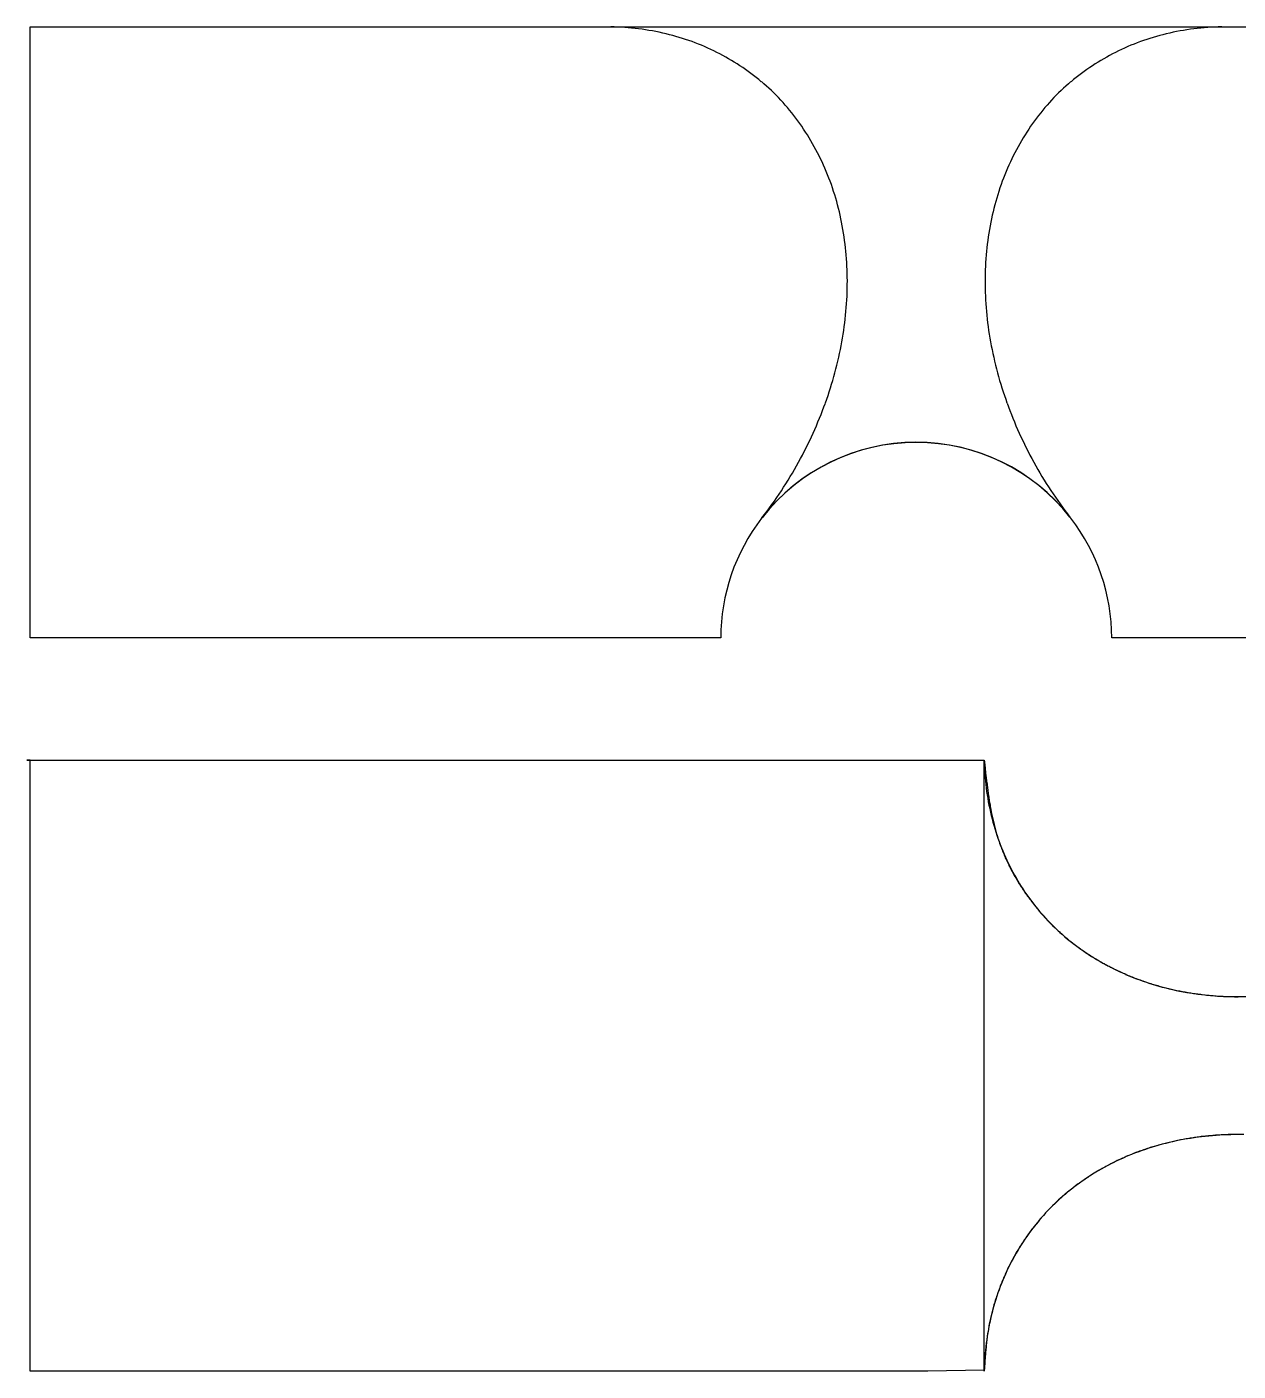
# Model space of a CAD drawing. Extents: x 0 to 1250, y 0 to 2500.
# Drawn here: x 1074.7 to 1173.8, y 1110.5 to 1220.5 of the extents above; entities that cross this region are included whole.
import ezdxf

# ---------------------------------------------------------------- set-up
doc = ezdxf.new("R2010")
doc.units = 0
doc.layers.add('CUT_18_MM', color=7, linetype='CONTINUOUS')
doc.layers.add('ENGRAVE_9MM', color=3, linetype='CONTINUOUS')

msp = doc.modelspace()

# ---------------------------------------------------------------- linework, layer by layer
at = {"layer": 'CUT_18_MM', "color": 7, "linetype": 'CONTINUOUS'}
for p, q in [((1074.97, 1170.46), (1074.97, 1220.46)), ((1074.97, 1220.46), (1122.49, 1220.46)), ((1122.49, 1220.46), (1122.49, 1220.46)), ((1122.49, 1220.46), (1122.49, 1220.46)), ((1122.49, 1220.46), (1172.48, 1220.46)), ((1172.49, 1220.46), (1172.48, 1220.46)), ((1172.48, 1220.46), (1172.48, 1220.46)), ((1172.48, 1220.46), (1220, 1220.46)), ((1172.48, 1220.46), (1172.48, 1220.46)), ((1134.9, 1180.34), (1134.83, 1180.25)), ((1160.14, 1180.25), (1160.07, 1180.35)), ((1131.49, 1170.46), (1074.97, 1170.46)), ((1220, 1170.46), (1163.49, 1170.46))]:
    msp.add_line(p, q, dxfattribs=at)
at = {"layer": 'CUT_18_MM'}
for p, q in [((1074.97, 1160.47), (1074.71, 1160.47)), ((1074.71, 1160.47), (1153.05, 1160.47)), ((1074.97, 1110.47), (1074.97, 1160.47)), ((1153.05, 1160.47), (1153.07, 1160.35)), ((1153.07, 1160.35), (1153.08, 1160.24)), ((1153.08, 1160.24), (1153.09, 1160.12)), ((1153.09, 1160.12), (1153.1, 1160)), ((1153.1, 1160), (1153.12, 1159.89)), ((1153.12, 1159.89), (1153.13, 1159.77)), ((1153.13, 1159.77), (1153.14, 1159.66)), ((1153.14, 1159.66), (1153.15, 1159.54)), ((1153.15, 1159.54), (1153.17, 1159.43)), ((1153.17, 1159.43), (1153.19, 1159.19)), ((1153.19, 1159.19), (1153.21, 1159.08)), ((1153.21, 1159.08), (1153.22, 1158.96)), ((1153.22, 1158.96), (1153.23, 1158.85)), ((1153.23, 1158.85), (1153.25, 1158.73)), ((1153.25, 1158.73), (1153.26, 1158.62)), ((1153.26, 1158.62), (1153.28, 1158.5)), ((1153.28, 1158.5), (1153.29, 1158.39)), ((1153.29, 1158.39), (1153.31, 1158.27)), ((1153.31, 1158.27), (1153.32, 1158.16)), ((1153.32, 1158.16), (1153.34, 1158.04)), ((1153.34, 1158.04), (1153.35, 1157.93)), ((1153.35, 1157.93), (1153.37, 1157.81)), ((1153.37, 1157.81), (1153.38, 1157.7)), ((1153.38, 1157.7), (1153.4, 1157.58)), ((1153.4, 1157.58), (1153.42, 1157.47)), ((1153.42, 1157.47), (1153.44, 1157.35)), ((1153.44, 1157.35), (1153.45, 1157.24)), ((1153.45, 1157.24), (1153.47, 1157.12)), ((1153.47, 1157.12), (1153.49, 1157.01)), ((1153.49, 1157.01), (1153.51, 1156.9)), ((1153.51, 1156.9), (1153.53, 1156.78)), ((1153.53, 1156.78), (1153.55, 1156.67)), ((1153.55, 1156.67), (1153.57, 1156.56)), ((1153.57, 1156.56), (1153.59, 1156.44)), ((1153.59, 1156.44), (1153.63, 1156.22)), ((1153.63, 1156.22), (1153.66, 1156.1)), ((1153.66, 1156.1), (1153.68, 1155.99)), ((1153.68, 1155.99), (1153.7, 1155.88)), ((1153.7, 1155.88), (1153.73, 1155.76)), ((1153.73, 1155.76), (1153.78, 1155.54)), ((1153.78, 1155.54), (1153.8, 1155.43)), ((1153.8, 1155.43), (1153.83, 1155.32)), ((1153.83, 1155.32), (1153.86, 1155.2)), ((1153.86, 1155.2), (1153.88, 1155.09)), ((1153.88, 1155.09), (1153.94, 1154.87)), ((1153.94, 1154.87), (1154, 1154.65)), ((1154, 1154.65), (1154.07, 1154.43)), ((1154.07, 1154.43), (1154.1, 1154.32)), ((1154.1, 1154.32), (1154.13, 1154.21)), ((1154.13, 1154.21), (1154.17, 1154.1)), ((1154.17, 1154.1), (1154.2, 1153.99)), ((1154.2, 1153.99), (1154.24, 1153.88)), ((1154.24, 1153.88), (1154.28, 1153.77)), ((1154.28, 1153.77), (1154.31, 1153.66)), ((1154.31, 1153.66), (1154.39, 1153.44)), ((1154.39, 1153.44), (1154.43, 1153.34)), ((1154.43, 1153.34), (1154.47, 1153.23)), ((1154.47, 1153.23), (1154.51, 1153.12)), ((1154.51, 1153.12), (1154.56, 1153.01)), ((1154.56, 1153.01), (1154.6, 1152.91)), ((1154.6, 1152.91), (1154.65, 1152.8)), ((1154.65, 1152.8), (1154.69, 1152.69)), ((1154.69, 1152.69), (1154.74, 1152.59)), ((1154.74, 1152.59), (1154.78, 1152.48)), ((1154.78, 1152.48), (1154.83, 1152.38)), ((1154.83, 1152.38), (1154.88, 1152.27)), ((1154.88, 1152.27), (1154.93, 1152.17)), ((1154.93, 1152.17), (1154.98, 1152.06)), ((1154.98, 1152.06), (1155.03, 1151.96)), ((1155.03, 1151.96), (1155.08, 1151.85)), ((1155.08, 1151.85), (1155.13, 1151.75)), ((1155.13, 1151.75), (1155.18, 1151.64)), ((1155.18, 1151.64), (1155.24, 1151.54)), ((1155.24, 1151.54), (1155.29, 1151.44)), ((1155.29, 1151.44), (1155.34, 1151.34)), ((1155.34, 1151.34), (1155.4, 1151.23)), ((1155.4, 1151.23), (1155.51, 1151.03)), ((1155.51, 1151.03), (1155.63, 1150.83)), ((1155.63, 1150.83), (1155.75, 1150.63)), ((1155.75, 1150.63), (1155.81, 1150.53)), ((1155.81, 1150.53), (1155.87, 1150.43)), ((1155.87, 1150.43), (1155.99, 1150.23)), ((1155.99, 1150.23), (1156.05, 1150.13)), ((1156.05, 1150.13), (1156.12, 1150.04)), ((1156.12, 1150.04), (1156.18, 1149.94)), ((1156.18, 1149.94), (1156.25, 1149.84)), ((1156.25, 1149.84), (1156.31, 1149.75)), ((1156.31, 1149.75), (1156.44, 1149.55)), ((1156.44, 1149.55), (1156.51, 1149.46)), ((1156.51, 1149.46), (1156.58, 1149.36)), ((1156.58, 1149.36), (1156.65, 1149.27)), ((1156.65, 1149.27), (1156.72, 1149.18)), ((1156.72, 1149.18), (1156.79, 1149.08)), ((1156.79, 1149.08), (1156.86, 1148.99)), ((1156.86, 1148.99), (1156.93, 1148.9)), ((1156.93, 1148.9), (1157, 1148.8)), ((1157, 1148.8), (1157.14, 1148.62)), ((1157.14, 1148.62), (1157.29, 1148.44)), ((1157.29, 1148.44), (1157.43, 1148.26)), ((1157.43, 1148.26), (1157.58, 1148.08)), ((1157.58, 1148.08), (1157.66, 1148)), ((1157.66, 1148), (1157.74, 1147.91)), ((1157.74, 1147.91), (1157.81, 1147.82)), ((1157.81, 1147.82), (1157.89, 1147.74)), ((1157.89, 1147.74), (1157.97, 1147.65)), ((1157.97, 1147.65), (1158.05, 1147.56)), ((1158.05, 1147.56), (1158.13, 1147.48)), ((1158.13, 1147.48), (1158.21, 1147.39)), ((1158.21, 1147.39), (1158.29, 1147.31)), ((1158.29, 1147.31), (1158.37, 1147.23)), ((1158.37, 1147.23), (1158.45, 1147.14)), ((1158.45, 1147.14), (1158.53, 1147.06)), ((1158.53, 1147.06), (1158.69, 1146.9)), ((1158.69, 1146.9), (1158.86, 1146.74)), ((1158.86, 1146.74), (1159.11, 1146.5)), ((1159.11, 1146.5), (1159.2, 1146.42)), ((1159.2, 1146.42), (1159.28, 1146.34)), ((1159.28, 1146.34), (1159.37, 1146.27)), ((1159.37, 1146.27), (1159.54, 1146.11)), ((1159.54, 1146.11), (1159.63, 1146.04)), ((1159.63, 1146.04), (1159.72, 1145.96)), ((1159.72, 1145.96), (1159.8, 1145.89)), ((1159.8, 1145.89), (1159.89, 1145.82)), ((1159.89, 1145.82), (1159.98, 1145.74)), ((1159.98, 1145.74), (1160.07, 1145.67)), ((1160.07, 1145.67), (1160.16, 1145.6)), ((1160.16, 1145.6), (1160.25, 1145.53)), ((1160.25, 1145.53), (1160.34, 1145.45)), ((1160.34, 1145.45), (1160.43, 1145.38)), ((1160.43, 1145.38), (1160.53, 1145.31)), ((1160.53, 1145.31), (1160.62, 1145.24)), ((1160.62, 1145.24), (1160.71, 1145.18)), ((1160.71, 1145.18), (1160.81, 1145.11)), ((1160.81, 1145.11), (1160.9, 1145.04)), ((1160.9, 1145.04), (1160.99, 1144.97)), ((1160.99, 1144.97), (1161.09, 1144.91)), ((1161.09, 1144.91), (1161.28, 1144.77)), ((1161.28, 1144.77), (1161.47, 1144.65)), ((1161.47, 1144.65), (1161.57, 1144.58)), ((1161.57, 1144.58), (1161.76, 1144.46)), ((1161.76, 1144.46), (1161.86, 1144.39)), ((1161.86, 1144.39), (1161.96, 1144.33)), ((1161.96, 1144.33), (1162.06, 1144.27)), ((1162.06, 1144.27), (1162.15, 1144.21)), ((1162.15, 1144.21), (1162.25, 1144.15)), ((1162.25, 1144.15), (1162.35, 1144.09)), ((1162.35, 1144.09), (1162.45, 1144.03)), ((1162.45, 1144.03), (1162.55, 1143.98)), ((1162.55, 1143.98), (1162.65, 1143.92)), ((1162.65, 1143.92), (1162.75, 1143.86)), ((1162.75, 1143.86), (1162.86, 1143.81)), ((1162.86, 1143.81), (1162.96, 1143.75)), ((1162.96, 1143.75), (1163.06, 1143.7)), ((1163.06, 1143.7), (1163.16, 1143.64)), ((1163.16, 1143.64), (1163.27, 1143.59)), ((1163.27, 1143.59), (1163.37, 1143.53)), ((1163.37, 1143.53), (1163.47, 1143.48)), ((1163.47, 1143.48), (1163.89, 1143.28)), ((1163.89, 1143.28), (1164.1, 1143.18)), ((1164.1, 1143.18), (1164.2, 1143.13)), ((1164.2, 1143.13), (1164.31, 1143.08)), ((1164.31, 1143.08), (1164.41, 1143.03)), ((1164.41, 1143.03), (1164.52, 1142.99)), ((1164.52, 1142.99), (1164.63, 1142.94)), ((1164.63, 1142.94), (1164.73, 1142.89)), ((1164.73, 1142.89), (1164.84, 1142.85)), ((1164.84, 1142.85), (1164.95, 1142.8)), ((1164.95, 1142.8), (1165.06, 1142.76)), ((1165.06, 1142.76), (1165.16, 1142.72)), ((1165.16, 1142.72), (1165.27, 1142.67)), ((1165.27, 1142.67), (1165.38, 1142.63)), ((1165.38, 1142.63), (1165.49, 1142.59)), ((1165.49, 1142.59), (1165.6, 1142.55)), ((1165.6, 1142.55), (1165.71, 1142.51)), ((1165.71, 1142.51), (1165.81, 1142.47)), ((1165.81, 1142.47), (1165.92, 1142.43)), ((1165.92, 1142.43), (1166.03, 1142.39)), ((1166.03, 1142.39), (1166.14, 1142.35)), ((1166.14, 1142.35), (1166.25, 1142.32)), ((1166.25, 1142.32), (1166.47, 1142.24)), ((1166.47, 1142.24), (1166.58, 1142.21)), ((1166.58, 1142.21), (1166.69, 1142.17)), ((1166.69, 1142.17), (1166.81, 1142.14)), ((1166.81, 1142.14), (1166.92, 1142.1)), ((1166.92, 1142.1), (1167.03, 1142.07)), ((1167.03, 1142.07), (1167.25, 1142.01)), ((1167.25, 1142.01), (1167.36, 1141.97)), ((1167.36, 1141.97), (1167.81, 1141.85)), ((1167.81, 1141.85), (1167.92, 1141.83)), ((1167.92, 1141.83), (1168.03, 1141.8)), ((1168.03, 1141.8), (1168.15, 1141.77)), ((1168.15, 1141.77), (1168.26, 1141.74)), ((1168.26, 1141.74), (1168.37, 1141.72)), ((1168.37, 1141.72), (1168.49, 1141.69)), ((1168.49, 1141.69), (1168.6, 1141.67)), ((1168.6, 1141.67), (1168.71, 1141.64)), ((1168.71, 1141.64), (1168.82, 1141.62)), ((1168.82, 1141.62), (1168.94, 1141.59)), ((1168.94, 1141.59), (1169.05, 1141.57)), ((1169.05, 1141.57), (1169.28, 1141.53)), ((1169.28, 1141.53), (1169.51, 1141.49)), ((1169.51, 1141.49), (1169.74, 1141.45)), ((1169.74, 1141.45), (1169.85, 1141.43)), ((1169.85, 1141.43), (1169.96, 1141.41)), ((1169.96, 1141.41), (1170.08, 1141.39)), ((1170.08, 1141.39), (1170.19, 1141.37)), ((1170.19, 1141.37), (1170.31, 1141.36)), ((1170.31, 1141.36), (1170.42, 1141.34)), ((1170.42, 1141.34), (1170.54, 1141.33)), ((1170.54, 1141.33), (1170.65, 1141.31)), ((1170.65, 1141.31), (1170.77, 1141.3)), ((1170.77, 1141.3), (1170.88, 1141.28)), ((1170.88, 1141.28), (1171.11, 1141.26)), ((1171.11, 1141.26), (1171.23, 1141.24)), ((1171.23, 1141.24), (1171.34, 1141.23)), ((1171.34, 1141.23), (1171.46, 1141.22)), ((1171.46, 1141.22), (1171.57, 1141.21)), ((1171.57, 1141.21), (1171.69, 1141.2)), ((1171.69, 1141.2), (1171.8, 1141.19)), ((1171.8, 1141.19), (1171.92, 1141.18)), ((1171.92, 1141.18), (1172.03, 1141.17)), ((1172.03, 1141.17), (1172.15, 1141.16)), ((1172.15, 1141.16), (1172.27, 1141.16)), ((1172.27, 1141.16), (1172.38, 1141.15)), ((1172.38, 1141.15), (1172.5, 1141.14)), ((1172.5, 1141.14), (1172.61, 1141.14)), ((1172.61, 1141.14), (1172.73, 1141.13)), ((1172.73, 1141.13), (1172.84, 1141.13)), ((1172.84, 1141.13), (1172.96, 1141.12)), ((1172.96, 1141.12), (1173.08, 1141.12)), ((1173.08, 1141.12), (1173.19, 1141.11)), ((1173.19, 1141.11), (1174.58, 1141.11)), ((1171.4, 1129.71), (1171.29, 1129.7)), ((1171.52, 1129.72), (1171.4, 1129.71)), ((1171.63, 1129.73), (1171.52, 1129.72)), ((1171.75, 1129.74), (1171.63, 1129.73)), ((1171.86, 1129.75), (1171.75, 1129.74)), ((1171.98, 1129.76), (1171.86, 1129.75)), ((1172.09, 1129.77), (1171.98, 1129.76)), ((1172.21, 1129.78), (1172.09, 1129.77)), ((1172.32, 1129.78), (1172.21, 1129.78)), ((1172.44, 1129.79), (1172.32, 1129.78)), ((1172.55, 1129.8), (1172.44, 1129.79)), ((1172.67, 1129.8), (1172.55, 1129.8)), ((1172.79, 1129.81), (1172.67, 1129.8)), ((1172.9, 1129.81), (1172.79, 1129.81)), ((1173.02, 1129.82), (1172.9, 1129.81)), ((1173.37, 1129.82), (1173.02, 1129.82)), ((1173.48, 1129.83), (1173.37, 1129.82)), ((1174.29, 1129.83), (1173.48, 1129.83)), ((1166.42, 1128.68), (1166.2, 1128.6)), ((1166.53, 1128.71), (1166.42, 1128.68)), ((1166.64, 1128.75), (1166.53, 1128.71)), ((1166.75, 1128.78), (1166.64, 1128.75)), ((1166.86, 1128.82), (1166.75, 1128.78)), ((1167.19, 1128.91), (1166.86, 1128.82)), ((1167.31, 1128.95), (1167.19, 1128.91)), ((1167.42, 1128.98), (1167.31, 1128.95)), ((1167.75, 1129.07), (1167.42, 1128.98)), ((1167.87, 1129.1), (1167.75, 1129.07)), ((1167.98, 1129.12), (1167.87, 1129.1)), ((1168.09, 1129.15), (1167.98, 1129.12)), ((1168.2, 1129.18), (1168.09, 1129.15)), ((1168.32, 1129.21), (1168.2, 1129.18)), ((1168.43, 1129.23), (1168.32, 1129.21)), ((1168.54, 1129.26), (1168.43, 1129.23)), ((1168.66, 1129.28), (1168.54, 1129.26)), ((1168.77, 1129.31), (1168.66, 1129.28)), ((1168.88, 1129.33), (1168.77, 1129.31)), ((1169, 1129.35), (1168.88, 1129.33)), ((1169.11, 1129.38), (1169, 1129.35)), ((1169.34, 1129.42), (1169.11, 1129.38)), ((1169.45, 1129.44), (1169.34, 1129.42)), ((1169.57, 1129.46), (1169.45, 1129.44)), ((1169.68, 1129.48), (1169.57, 1129.46)), ((1169.79, 1129.5), (1169.68, 1129.48)), ((1169.91, 1129.52), (1169.79, 1129.5)), ((1170.02, 1129.54), (1169.91, 1129.52)), ((1170.14, 1129.55), (1170.02, 1129.54)), ((1170.25, 1129.57), (1170.14, 1129.55)), ((1170.37, 1129.59), (1170.25, 1129.57)), ((1170.48, 1129.6), (1170.37, 1129.59)), ((1170.6, 1129.62), (1170.48, 1129.6)), ((1170.71, 1129.63), (1170.6, 1129.62)), ((1170.82, 1129.65), (1170.71, 1129.63)), ((1170.94, 1129.66), (1170.82, 1129.65)), ((1171.05, 1129.67), (1170.94, 1129.66)), ((1171.17, 1129.69), (1171.05, 1129.67)), ((1171.29, 1129.7), (1171.17, 1129.69)), ((1163.63, 1127.54), (1163.53, 1127.49)), ((1163.74, 1127.59), (1163.63, 1127.54)), ((1163.84, 1127.64), (1163.74, 1127.59)), ((1163.94, 1127.69), (1163.84, 1127.64)), ((1164.15, 1127.79), (1163.94, 1127.69)), ((1164.26, 1127.84), (1164.15, 1127.79)), ((1164.37, 1127.88), (1164.26, 1127.84)), ((1164.47, 1127.93), (1164.37, 1127.88)), ((1164.58, 1127.98), (1164.47, 1127.93)), ((1164.68, 1128.02), (1164.58, 1127.98)), ((1164.79, 1128.07), (1164.68, 1128.02)), ((1164.9, 1128.11), (1164.79, 1128.07)), ((1165.01, 1128.16), (1164.9, 1128.11)), ((1165.11, 1128.2), (1165.01, 1128.16)), ((1165.22, 1128.24), (1165.11, 1128.2)), ((1165.33, 1128.29), (1165.22, 1128.24)), ((1165.54, 1128.37), (1165.33, 1128.29)), ((1165.65, 1128.41), (1165.54, 1128.37)), ((1165.76, 1128.45), (1165.65, 1128.41)), ((1165.87, 1128.49), (1165.76, 1128.45)), ((1165.98, 1128.53), (1165.87, 1128.49)), ((1166.09, 1128.57), (1165.98, 1128.53)), ((1166.2, 1128.6), (1166.09, 1128.57)), ((1161.72, 1126.45), (1161.62, 1126.39)), ((1161.81, 1126.51), (1161.72, 1126.45)), ((1161.91, 1126.58), (1161.81, 1126.51)), ((1162.31, 1126.82), (1161.91, 1126.58)), ((1162.41, 1126.88), (1162.31, 1126.82)), ((1162.51, 1126.93), (1162.41, 1126.88)), ((1162.61, 1126.99), (1162.51, 1126.93)), ((1162.71, 1127.05), (1162.61, 1126.99)), ((1162.81, 1127.11), (1162.71, 1127.05)), ((1162.91, 1127.16), (1162.81, 1127.11)), ((1163.01, 1127.22), (1162.91, 1127.16)), ((1163.12, 1127.27), (1163.01, 1127.22)), ((1163.22, 1127.33), (1163.12, 1127.27)), ((1163.32, 1127.38), (1163.22, 1127.33)), ((1163.42, 1127.43), (1163.32, 1127.38)), ((1163.53, 1127.49), (1163.42, 1127.43)), ((1160.2, 1125.37), (1160.11, 1125.3)), ((1160.3, 1125.44), (1160.2, 1125.37)), ((1160.39, 1125.51), (1160.3, 1125.44)), ((1160.48, 1125.58), (1160.39, 1125.51)), ((1160.57, 1125.65), (1160.48, 1125.58)), ((1160.67, 1125.72), (1160.57, 1125.65)), ((1160.95, 1125.93), (1160.67, 1125.72)), ((1161.04, 1126), (1160.95, 1125.93)), ((1161.14, 1126.06), (1161.04, 1126)), ((1161.23, 1126.13), (1161.14, 1126.06)), ((1161.33, 1126.19), (1161.23, 1126.13)), ((1161.42, 1126.26), (1161.33, 1126.19)), ((1161.52, 1126.32), (1161.42, 1126.26)), ((1161.62, 1126.39), (1161.52, 1126.32)), ((1158.97, 1124.31), (1158.81, 1124.15)), ((1159.14, 1124.47), (1158.97, 1124.31)), ((1159.23, 1124.55), (1159.14, 1124.47)), ((1159.32, 1124.62), (1159.23, 1124.55)), ((1159.49, 1124.78), (1159.32, 1124.62)), ((1159.58, 1124.85), (1159.49, 1124.78)), ((1159.67, 1124.93), (1159.58, 1124.85)), ((1159.76, 1125), (1159.67, 1124.93)), ((1159.84, 1125.08), (1159.76, 1125)), ((1159.93, 1125.15), (1159.84, 1125.08)), ((1160.02, 1125.23), (1159.93, 1125.15)), ((1160.11, 1125.3), (1160.02, 1125.23)), ((1157.84, 1123.15), (1157.77, 1123.06)), ((1157.92, 1123.23), (1157.84, 1123.15)), ((1158.08, 1123.41), (1157.92, 1123.23)), ((1158.16, 1123.49), (1158.08, 1123.41)), ((1158.24, 1123.57), (1158.16, 1123.49)), ((1158.32, 1123.66), (1158.24, 1123.57)), ((1158.4, 1123.74), (1158.32, 1123.66)), ((1158.48, 1123.82), (1158.4, 1123.74)), ((1158.56, 1123.91), (1158.48, 1123.82)), ((1158.64, 1123.99), (1158.56, 1123.91)), ((1158.81, 1124.15), (1158.64, 1123.99)), ((1156.96, 1122.08), (1156.89, 1121.99)), ((1157.03, 1122.17), (1156.96, 1122.08)), ((1157.1, 1122.26), (1157.03, 1122.17)), ((1157.25, 1122.44), (1157.1, 1122.26)), ((1157.32, 1122.53), (1157.25, 1122.44)), ((1157.54, 1122.8), (1157.32, 1122.53)), ((1157.61, 1122.89), (1157.54, 1122.8)), ((1157.69, 1122.98), (1157.61, 1122.89)), ((1157.77, 1123.06), (1157.69, 1122.98)), ((1156.16, 1120.94), (1156.1, 1120.85)), ((1156.23, 1121.04), (1156.16, 1120.94)), ((1156.29, 1121.14), (1156.23, 1121.04)), ((1156.35, 1121.23), (1156.29, 1121.14)), ((1156.42, 1121.33), (1156.35, 1121.23)), ((1156.48, 1121.42), (1156.42, 1121.33)), ((1156.55, 1121.52), (1156.48, 1121.42)), ((1156.62, 1121.61), (1156.55, 1121.52)), ((1156.68, 1121.71), (1156.62, 1121.61)), ((1156.75, 1121.8), (1156.68, 1121.71)), ((1156.82, 1121.89), (1156.75, 1121.8)), ((1156.89, 1121.99), (1156.82, 1121.89)), ((1155.51, 1119.85), (1155.45, 1119.75)), ((1155.56, 1119.95), (1155.51, 1119.85)), ((1155.62, 1120.06), (1155.56, 1119.95)), ((1155.68, 1120.16), (1155.62, 1120.06)), ((1155.8, 1120.36), (1155.68, 1120.16)), ((1155.85, 1120.45), (1155.8, 1120.36)), ((1155.98, 1120.65), (1155.85, 1120.45)), ((1156.04, 1120.75), (1155.98, 1120.65)), ((1156.1, 1120.85), (1156.04, 1120.75)), ((1154.92, 1118.72), (1154.87, 1118.62)), ((1154.97, 1118.83), (1154.92, 1118.72)), ((1155.02, 1118.93), (1154.97, 1118.83)), ((1155.07, 1119.03), (1155.02, 1118.93)), ((1155.13, 1119.14), (1155.07, 1119.03)), ((1155.18, 1119.24), (1155.13, 1119.14)), ((1155.23, 1119.34), (1155.18, 1119.24)), ((1155.29, 1119.45), (1155.23, 1119.34)), ((1155.34, 1119.55), (1155.29, 1119.45)), ((1155.39, 1119.65), (1155.34, 1119.55)), ((1155.45, 1119.75), (1155.39, 1119.65)), ((1154.46, 1117.66), (1154.37, 1117.44)), ((1154.5, 1117.77), (1154.46, 1117.66)), ((1154.55, 1117.87), (1154.5, 1117.77)), ((1154.59, 1117.98), (1154.55, 1117.87)), ((1154.64, 1118.09), (1154.59, 1117.98)), ((1154.68, 1118.19), (1154.64, 1118.09)), ((1154.73, 1118.3), (1154.68, 1118.19)), ((1154.78, 1118.4), (1154.73, 1118.3)), ((1154.82, 1118.51), (1154.78, 1118.4)), ((1154.87, 1118.62), (1154.82, 1118.51)), ((1154.06, 1116.57), (1154.02, 1116.46)), ((1154.1, 1116.68), (1154.06, 1116.57)), ((1154.17, 1116.9), (1154.1, 1116.68)), ((1154.21, 1117.01), (1154.17, 1116.9)), ((1154.29, 1117.23), (1154.21, 1117.01)), ((1154.33, 1117.33), (1154.29, 1117.23)), ((1154.37, 1117.44), (1154.33, 1117.33)), ((1153.73, 1115.46), (1153.7, 1115.35)), ((1153.76, 1115.57), (1153.73, 1115.46)), ((1153.79, 1115.68), (1153.76, 1115.57)), ((1153.82, 1115.79), (1153.79, 1115.68)), ((1153.85, 1115.9), (1153.82, 1115.79)), ((1153.88, 1116.02), (1153.85, 1115.9)), ((1153.92, 1116.13), (1153.88, 1116.02)), ((1153.95, 1116.24), (1153.92, 1116.13)), ((1154.02, 1116.46), (1153.95, 1116.24)), ((1153.47, 1114.33), (1153.45, 1114.22)), ((1153.49, 1114.44), (1153.47, 1114.33)), ((1153.52, 1114.56), (1153.49, 1114.44)), ((1153.56, 1114.78), (1153.52, 1114.56)), ((1153.59, 1114.9), (1153.56, 1114.78)), ((1153.62, 1115.01), (1153.59, 1114.9)), ((1153.64, 1115.12), (1153.62, 1115.01)), ((1153.67, 1115.23), (1153.64, 1115.12)), ((1153.7, 1115.35), (1153.67, 1115.23)), ((1153.3, 1113.31), (1153.29, 1113.19)), ((1153.33, 1113.53), (1153.3, 1113.31)), ((1153.35, 1113.65), (1153.33, 1113.53)), ((1153.37, 1113.76), (1153.35, 1113.65)), ((1153.39, 1113.88), (1153.37, 1113.76)), ((1153.41, 1113.99), (1153.39, 1113.88)), ((1153.43, 1114.1), (1153.41, 1113.99)), ((1153.45, 1114.22), (1153.43, 1114.1)), ((1153.18, 1112.16), (1153.17, 1112.04)), ((1153.19, 1112.27), (1153.18, 1112.16)), ((1153.2, 1112.39), (1153.19, 1112.27)), ((1153.22, 1112.62), (1153.2, 1112.39)), ((1153.23, 1112.73), (1153.22, 1112.62)), ((1153.25, 1112.85), (1153.23, 1112.73)), ((1153.26, 1112.96), (1153.25, 1112.85)), ((1153.27, 1113.08), (1153.26, 1112.96)), ((1153.29, 1113.19), (1153.27, 1113.08)), ((1153.09, 1111.01), (1153.08, 1110.89)), ((1153.1, 1111.12), (1153.09, 1111.01)), ((1153.11, 1111.35), (1153.1, 1111.24)), ((1153.1, 1111.24), (1153.1, 1111.12)), ((1153.12, 1111.47), (1153.11, 1111.35)), ((1153.13, 1111.58), (1153.12, 1111.47)), ((1153.14, 1111.7), (1153.13, 1111.58)), ((1153.15, 1111.81), (1153.14, 1111.7)), ((1153.16, 1111.93), (1153.15, 1111.81)), ((1153.17, 1112.04), (1153.16, 1111.93)), ((1148.45, 1110.47), (1074.97, 1110.47)), ((1153.06, 1110.55), (1148.45, 1110.47)), ((1153.07, 1110.66), (1153.06, 1110.55)), ((1153.08, 1110.89), (1153.07, 1110.78)), ((1153.07, 1110.78), (1153.07, 1110.66))]:
    msp.add_line(p, q, dxfattribs=at)
at = {"layer": 'CUT_18_MM', "color": 7, "linetype": 'CONTINUOUS'}
for start, end in [(38.1532, 141.8681), (142.2789, 180), (142.2789, 180), (360, 37.7211), (360, 37.7211)]:
    msp.add_arc((1147.49, 1170.46), 16, start, end, dxfattribs=at)
at = {"layer": 'ENGRAVE_9MM', "linetype": 'CONTINUOUS'}
for p, q in [((1122.49, 1220.46), (1172.48, 1220.46)), ((1153.05, 1110.46), (1153.05, 1160.46))]:
    msp.add_line(p, q, dxfattribs=at)
for centre, radius, start, end in [((1122.12, 1199.3), 21.17, 76.6241, 89.0072), ((1172.82, 1199.56), 20.91, 90.9138, 103.455), ((1122.54, 1201.11), 19.31, 63.4274, 76.5914), ((1172.43, 1201.11), 19.31, 103.4086, 116.5726), ((1122.91, 1201.9), 18.43, 49.7911, 63.3699), ((1172.06, 1201.9), 18.43, 116.6301, 130.2089), ((1122.78, 1201.78), 18.62, 36.235, 49.7259), ((1172.19, 1201.78), 18.62, 130.2741, 143.765), ((1121.78, 1201.07), 19.84, 23.2539, 36.1847), ((1173.19, 1201.07), 19.84, 143.8153, 156.7461), ((1119.81, 1200.23), 21.99, 11.1565, 23.2308), ((1175.17, 1200.23), 21.99, 156.7692, 168.8435), ((1117.03, 1199.68), 24.82, 0.0211, 11.1584), ((1177.94, 1199.68), 24.82, 168.8416, 179.9789), ((1113.88, 1199.67), 27.97, 349.7541, 0.0391), ((1181.09, 1199.67), 27.97, 179.9609, 190.2459), ((1110.93, 1200.19), 30.96, 340.169, 349.7797), ((1184.04, 1200.19), 30.96, 190.2203, 199.831), ((1108.71, 1200.97), 33.31, 331.0446, 340.1972), ((1186.26, 1200.97), 33.31, 199.8028, 208.9554), ((1147.49, 1170.47), 16, 38.1252, 142.0805), ((1107.57, 1201.58), 34.61, 322.0556, 331.0735), ((1187.43, 1201.6), 34.65, 208.9315, 217.8438), ((1173.96, 1160.8), 20.91, 180.9138, 193.455), ((1172.41, 1160.41), 19.31, 193.4086, 206.5726), ((1171.62, 1160.04), 18.43, 206.6301, 220.2089), ((1171.74, 1160.17), 18.62, 220.2741, 233.765), ((1172.45, 1161.17), 19.84, 233.8153, 246.7461), ((1173.29, 1163.14), 21.99, 246.7692, 258.8435), ((1173.84, 1165.92), 24.82, 258.8416, 269.9789), ((1173.84, 1105), 24.82, 90.0211, 101.1584), ((1173.29, 1107.78), 21.99, 101.1565, 113.2308), ((1172.45, 1109.76), 19.84, 113.2539, 126.1847), ((1171.74, 1110.76), 18.62, 126.235, 139.7259), ((1171.62, 1110.89), 18.43, 139.7911, 153.3699), ((1172.41, 1110.52), 19.31, 153.4274, 166.5914), ((1174.22, 1110.1), 21.17, 166.6241, 179.0072)]:
    msp.add_arc(centre, radius, start, end, dxfattribs=at)

doc.saveas('drawing.dxf')
